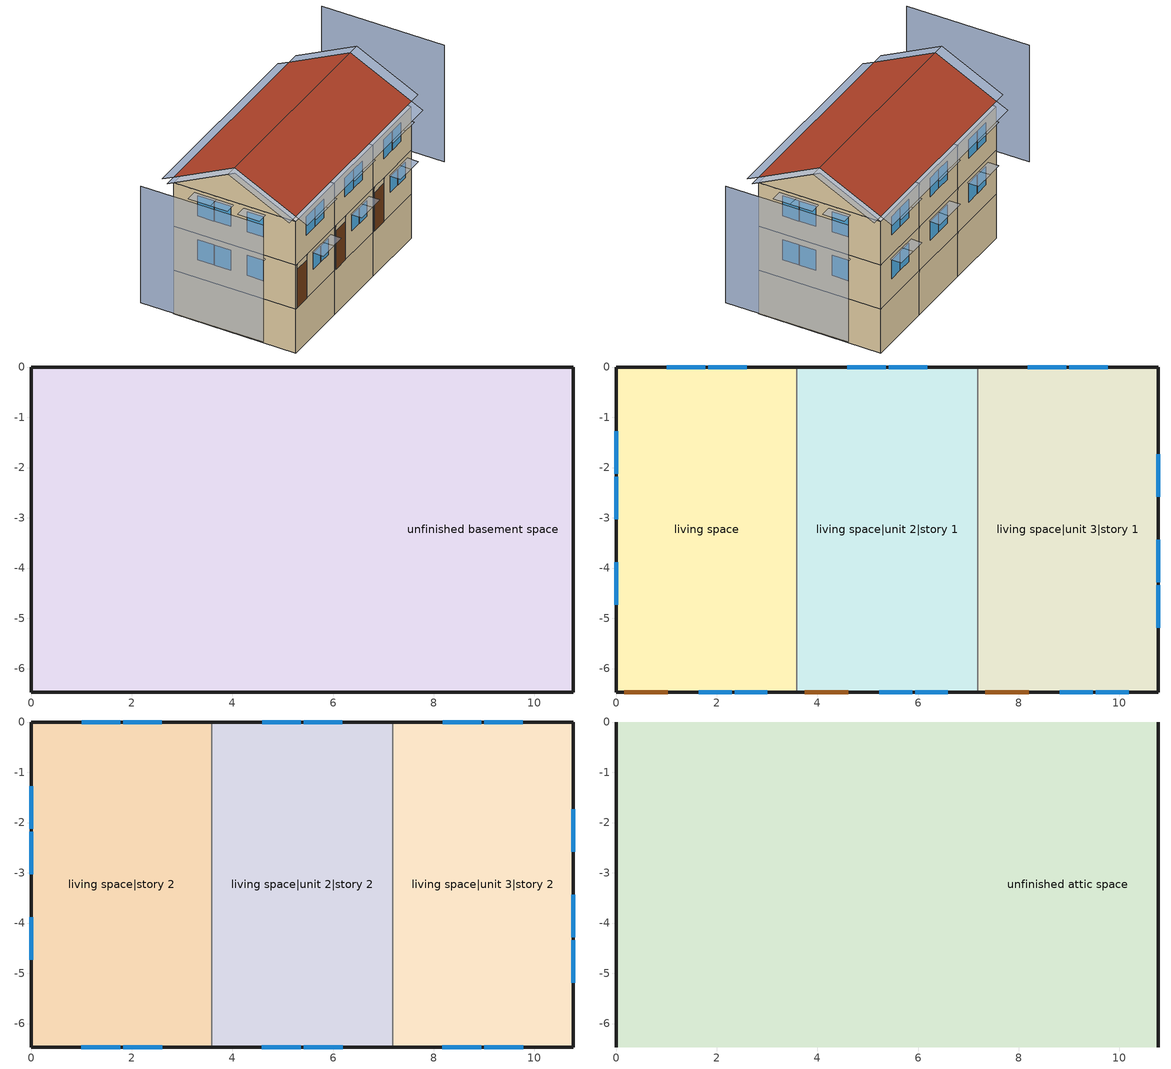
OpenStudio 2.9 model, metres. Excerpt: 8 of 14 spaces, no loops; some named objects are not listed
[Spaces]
unfinished basement space
 floor foundation (FloorFndGrndUnfinB 2): 0,-6.47 0,0 3.59,0 3.59,-6.47 z-2.44
 floor foundation (FloorFndGrndUnfinB 1): 3.59,-6.47 3.59,0 7.18,0 7.18,-6.47 z-2.44
 floor foundation (FloorFndGrndUnfinB): 7.18,-6.47 7.18,0 10.78,0 10.78,-6.47 z-2.44
 wall foundation (WallFndGrndUnfinB 2): 3.59,0 0,0 0,-6.47 3.59,-6.47 z-2.44:0
 wall foundation (WallFndGrndUnfinB 1): 3.59,-6.47 7.18,-6.47 / 7.18,0 3.59,0 z-2.44:0
 wall foundation (WallFndGrndUnfinB): 7.18,-6.47 10.78,-6.47 10.78,0 7.18,0 z-2.44:0
living space
 floor to unfinished basement space (FloorUnfinBInsFin Reversed): 0,-6.47 0,0 3.59,0 3.59,-6.47 z0
 wall outside (WallExtInsFin): 3.59,0 0,0 0,-6.47 0.13,-6.47 1.05,-6.47 3.59,-6.47 z0:2.44
 wall to living space|unit 2|story 1 (WallIntFinUninsFin Reversed): 3.59,-6.47 3.59,0 z0:2.44
 window (WindowConstruction): 1.64,-6.47 2.29,-6.47 / 2.35,-6.47 3,-6.47 z1.26:2.13; 2.6,0 1.83,0 / 1.77,0 1,0 z1.11:2.13; 0,-1.28 0,-2.12 / 0,-2.19 0,-3.03 / 0,-3.89 0,-4.73 z1.01:2.13
 door (Door): 0.15,-6.47 1.02,-6.47 z0:2.13
living space|unit 2|story 1
 floor to unfinished basement space (FloorUnfinBInsFin Reversed): 3.59,-6.47 3.59,0 7.18,0 7.18,-6.47 z0
 wall outside (WallExtInsFin): 7.18,0 3.59,0 / 3.59,-6.47 3.72,-6.47 4.64,-6.47 7.18,-6.47 z0:2.44
 wall to living space|unit 3|story 1 (WallIntFinUninsFin Reversed): 7.18,-6.47 7.18,0 z0:2.44
 window (WindowConstruction): 5.23,-6.47 5.88,-6.47 / 5.94,-6.47 6.6,-6.47 z1.26:2.13; 6.19,0 5.42,0 / 5.36,0 4.59,0 z1.11:2.13
 door (Door): 3.74,-6.47 4.62,-6.47 z0:2.13
living space|unit 3|story 1
 floor to unfinished basement space (FloorUnfinBInsFin Reversed): 7.18,-6.47 7.18,0 10.78,0 10.78,-6.47 z0
 wall outside (WallExtInsFin): 7.18,-6.47 7.31,-6.47 8.23,-6.47 10.78,-6.47 10.78,0 7.18,0 z0:2.44
 window (WindowConstruction): 8.82,-6.47 9.47,-6.47 / 9.54,-6.47 10.19,-6.47 z1.26:2.13; 9.78,0 9.01,0 / 8.95,0 8.18,0 z1.11:2.13; 10.78,-5.18 10.78,-4.34 / 10.78,-4.28 10.78,-3.44 / 10.78,-2.58 10.78,-1.73 z1.01:2.13
 door (Door): 7.34,-6.47 8.21,-6.47 z0:2.13
living space|story 2
 floor to living space (FloorFinUninsFin): 0,-6.47 0,0 3.59,0 3.59,-6.47 z2.44
 wall outside (WallExtInsFin): 3.59,0 0,0 0,-6.47 3.59,-6.47 z2.44:4.88
 wall to living space|unit 2|story 2 (WallIntFinUninsFin Reversed): 3.59,-6.47 3.59,0 z2.44:4.88
 window (WindowConstruction): 0.99,-6.47 1.77,-6.47 / 1.83,-6.47 2.6,-6.47 z3.54:4.57; 2.6,0 1.83,0 / 1.77,0 1,0 z3.55:4.57; 0,-1.28 0,-2.12 / 0,-2.19 0,-3.03 / 0,-3.89 0,-4.73 z3.45:4.57
living space|unit 2|story 2
 floor to living space|unit 2|story 1 (FloorFinUninsFin): 3.59,-6.47 3.59,0 7.18,0 7.18,-6.47 z2.44
 wall outside (WallExtInsFin): 7.18,0 3.59,0 / 3.59,-6.47 7.18,-6.47 z2.44:4.88
 wall to living space|unit 3|story 2 (WallIntFinUninsFin): 7.18,-6.47 7.18,0 z2.44:4.88
 window (WindowConstruction): 4.58,-6.47 5.36,-6.47 / 5.42,-6.47 6.2,-6.47 z3.54:4.57; 6.19,0 5.42,0 / 5.36,0 4.59,0 z3.55:4.57
living space|unit 3|story 2
 floor to living space|unit 3|story 1 (FloorFinUninsFin): 7.18,-6.47 7.18,0 10.78,0 10.78,-6.47 z2.44
 wall outside (WallExtInsFin): 7.18,-6.47 10.78,-6.47 10.78,0 7.18,0 z2.44:4.88
 window (WindowConstruction): 8.17,-6.47 8.95,-6.47 / 9.01,-6.47 9.79,-6.47 z3.54:4.57; 9.78,0 9.01,0 / 8.95,0 8.18,0 z3.55:4.57; 10.78,-5.18 10.78,-4.34 / 10.78,-4.28 10.78,-3.44 / 10.78,-2.58 10.78,-1.73 z3.45:4.57
unfinished attic space
 floor to living space|story 2 (FloorFinInsUnfinAttic): 3.59,0 3.59,-6.47 0,-6.47 0,0 z4.88
 floor to living space|unit 2|story 2 (FloorFinInsUnfinAttic): 7.18,0 7.18,-6.47 3.59,-6.47 3.59,0 z4.88
 floor to living space|unit 3|story 2 (FloorFinInsUnfinAttic): 10.78,0 10.78,-6.47 7.18,-6.47 7.18,0 z4.88
 wall outside (WallExtUninsUnfin): 0,-3.23,6.49 0,0,4.88 0,-6.47,4.88; 10.78,-3.23,6.49 10.78,-6.47,4.88 10.78,0,4.88
 roof outside (RoofUnfinInsExt): 0,-3.23,6.8 10.78,-3.23,6.8 10.78,0,5.18 0,0,5.18; 10.78,-3.23,6.8 0,-3.23,6.8 0,-6.47,5.18 10.78,-6.47,5.18
shading: -3.05,0 -3.05,-6.47 / 13.82,-6.47 13.82,0 z0:6.49; -0.61,0,5.18 -0.61,-3.23,6.8 0,-3.23,6.8 0,0,5.18; 11.39,-3.23,6.8 11.39,0,5.18 10.78,0,5.18 10.78,-3.23,6.8; 10.78,0.61,4.88 0,0.61,4.88 0,0,5.18 10.78,0,5.18; 11.39,-6.47,5.18 11.39,-3.23,6.8 10.78,-3.23,6.8 10.78,-6.47,5.18; -0.61,-3.23,6.8 -0.61,-6.47,5.18 0,-6.47,5.18 0,-3.23,6.8; 0,-7.08,4.88 10.78,-7.08,4.88 10.78,-6.47,5.18 0,-6.47,5.18; 0,-2.28 0,-1.13 -0.61,-1.13 -0.61,-2.28 z2.29; 9.1,-6.47 8.02,-6.47 8.02,-7.08 9.1,-7.08 z4.72; 9.94,-6.47 8.86,-6.47 8.86,-7.08 9.94,-7.08 z4.72; 4.44,0 5.51,0 5.51,0.61 4.44,0.61 z2.29; 8.86,0 9.93,0 9.93,0.61 8.86,0.61 z4.72; 6.03,-6.47 5.08,-6.47 5.08,-7.08 6.03,-7.08 z2.29; 2.44,-6.47 1.48,-6.47 1.48,-7.08 2.44,-7.08 z2.29; 3.16,-6.47 2.2,-6.47 2.2,-7.08 3.16,-7.08 z2.29; 6.75,-6.47 5.79,-6.47 5.79,-7.08 6.75,-7.08 z2.29; 10.78,-1.58 10.78,-2.73 11.39,-2.73 11.39,-1.58 z2.29; 4.44,0 5.51,0 5.51,0.61 4.44,0.61 z4.72; 1.92,-6.47 0.84,-6.47 0.84,-7.08 1.92,-7.08 z4.72; 10.78,-3.29 10.78,-4.43 11.39,-4.43 11.39,-3.29 z4.72; 6.35,-6.47 5.27,-6.47 5.27,-7.08 6.35,-7.08 z4.72; 2.76,-6.47 1.67,-6.47 1.67,-7.08 2.76,-7.08 z4.72; 9.63,-6.47 8.67,-6.47 8.67,-7.08 9.63,-7.08 z2.29; 10.34,-6.47 9.38,-6.47 9.38,-7.08 10.34,-7.08 z2.29; 5.27,0 6.34,0 6.34,0.61 5.27,0.61 z4.72; 5.51,-6.47 4.43,-6.47 4.43,-7.08 5.51,-7.08 z4.72; 8.03,0 9.1,0 9.1,0.61 8.03,0.61 z4.72; 0.84,0 1.92,0 1.92,0.61 0.84,0.61 z4.72; 1.67,0 2.75,0 2.75,0.61 1.67,0.61 z2.29; 0.84,0 1.92,0 1.92,0.61 0.84,0.61 z2.29; 5.27,0 6.34,0 6.34,0.61 5.27,0.61 z2.29; 1.67,0 2.75,0 2.75,0.61 1.67,0.61 z4.72; 0,-4.88 0,-3.74 -0.61,-3.74 -0.61,-4.88 z2.29; 8.86,0 9.93,0 9.93,0.61 8.86,0.61 z2.29; 10.78,-3.29 10.78,-4.43 11.39,-4.43 11.39,-3.29 z2.29; 8.03,0 9.1,0 9.1,0.61 8.03,0.61 z2.29; 0,-3.18 0,-2.03 -0.61,-2.03 -0.61,-3.18 z2.29; 0,-2.28 0,-1.13 -0.61,-1.13 -0.61,-2.28 z4.72; 10.78,-1.58 10.78,-2.73 11.39,-2.73 11.39,-1.58 z4.72; 0,-3.18 0,-2.03 -0.61,-2.03 -0.61,-3.18 z4.72; 0,-4.88 0,-3.74 -0.61,-3.74 -0.61,-4.88 z4.72; 10.78,-4.19 10.78,-5.34 11.39,-5.34 11.39,-4.19 z4.72; 10.78,-4.19 10.78,-5.34 11.39,-5.34 11.39,-4.19 z2.29
[Site]
Denver Intl Ap_CO_USA: Latitude {deg}=39.83; Longitude {deg}=-104.65; Time Zone {hr}=-7; Elevation {m}=1650; Terrain=Suburbs
[ClimateZones]
Climate Zone Institution Name 2=Building America; Climate Zone Document Year 2=0; Climate Zone Value 2=Cold
[Site:WaterMainsTemperature]
Calculation Method=Correlation; Annual Average Outdoor Air Temperature {C}=10.8753; Maximum Difference In Monthly Average Outdoor Air Temperatures {deltaC}=23.1524
[Site:GroundTemperature:Deep]
10.8753, 10.8753, 10.8753, 10.8753, 10.8753, 10.8753, 10.8753, 10.8753, 10.8753, 10.8753, 10.8753, 10.8753
[Building]
Building 1: North Axis {deg}=270; Standards Number of Stories=3; Standards Number of Above Ground Stories=2; Standards Building Type=singlefamilyattached; Standards Number of Living Units=3
[Material] Roughness=Rough
Name | Thickness {m} | Conductivity {W/m-K} | Density {kg/m3} | Specific Heat {J/kg-K} | Thermal Absorptance | Solar Absorptance | Visible Absorptance
FloorUAAdditionalCeilingIns | 0.12827 | 0.0411113 | 16.02 | 1046.75
FloorUATrussandIns | 0.0889 | 0.0436674 | 50.7834 | 1165.1
Drywall 0.5 in. | 0.0127 | 0.160291 | 801 | 837.4 | 0.9 | 0.5 | 0.1
Asphalt Shingles, Medium | 0.009525 | 0.162714 | 1121.4 | 1465.45 | 0.91 | 0.85 | 0.85
RoofSheathing | 0.01905 | 0.115458 | 512.64 | 1214.23
RoofUARoofIns | 0.18415 | 8.02397 | 37.0049 | 1207.88
Vinyl, Light | 0.009525 | 0.089435 | 177.822 | 1046.75 | 0.9 | 0.3 | 0.3
WallSheathing | 0.0127 | 0.115458 | 512.64 | 1214.23
WallStudAndCavity | 0.0889 | 0.054245 | 162.403 | 1178.92
WallStudAndCavity 1 | 0.0889 | 0.393744 | 83.0341 | 1211.67
WallStudAndCavity 2 | 0.0889 | 0.396154 | 83.0341 | 1211.67
WallStudAndCavity 3 | 0.0889 | 0.397942 | 83.0341 | 1211.67
res furniture material living space|unit 3|story 2 | 0.1524 | 0.115458 | 640.8 | 1214.23 | 0.9 | 0.6 | 0.1
FoundationExtVertIns; FoundationExtVertIns 1; FoundationExtVertIns 2 | 0.051816 | 0.029427 | 32.04 | 1214.23
Concrete 8.0 in. | 0.2032 | 1.803125 | 2242.8 | 837.4 | 0.9
Concrete 4.0 in. | 0.1016 | 1.803125 | 2242.8 | 837.4 | 0.9
FloorIns | 0.23495 | 2.59817 | 67.691 | 1210.98
Wood Floor | 0.015875 | 0.115458 | 544.68 | 1214.23
Floor Covering | 0.0127 | 0.0433444 | 54.468 | 1339.84 | 0.9 | 0.9
FloorFinStudAndAirFloor | 0.1397 | 0.557395 | 67.691 | 1210.98
DoorMaterial | 0.04445 | 0.0612267 | 512.64 | 1214.23
[Construction]
FloorFinInsUnfinAttic: FloorUAAdditionalCeilingIns, FloorUATrussandIns, Drywall 0.5 in.
RoofUnfinInsExt: Asphalt Shingles, Medium, RoofSheathing, RoofUARoofIns
WallExtInsFin: Vinyl, Light, WallSheathing, WallStudAndCavity, Drywall 0.5 in.
WallExtUninsUnfin: Vinyl, Light, WallSheathing, WallStudAndCavity 1
WallIntFinUninsFin: Vinyl, Light, WallStudAndCavity 2, Drywall 0.5 in.
WallIntFinUninsFin Reversed: Drywall 0.5 in., WallStudAndCavity 2, Vinyl, Light
WallIntFinUninsFin 1: WallStudAndCavity 3, Drywall 0.5 in.
res furniture construction living space|unit 3|story 2; res furniture construction living space; res furniture construction living space|unit 2|story 1; res furniture construction living space|story 2; res furniture construction living space|unit 3|story 1; res furniture construction living space|unit 2|story 2; res furniture construction unfinished basement space: res furniture material living space|unit 3|story 2
WallFndGrndUnfinB; WallFndGrndUnfinB 1; WallFndGrndUnfinB 2: Concrete 8.0 in.
FloorFndGrndUnfinB; FloorFndGrndUnfinB 1; FloorFndGrndUnfinB 2: Concrete 4.0 in.
FloorUnfinBInsFin Reversed: Floor Covering, Wood Floor, RoofSheathing, FloorIns
FloorFinUninsFin: Drywall 0.5 in., FloorFinStudAndAirFloor, RoofSheathing, Wood Floor, Floor Covering
WindowConstruction: WindowMaterial
Door: DoorMaterial
[WindowMaterial:Shade]
CoolingShade: Solar Transmittance=0.999; Solar Reflectance=0.00099; Visible Transmittance=0.999; Visible Reflectance=0.00099; Thermal Hemispherical Emissivity=1e-005; Thermal Transmittance=0.999; Thickness {m}=0.0001; Conductivity {W/m-K}=10000; Shade to Glass Distance {m}=0.001; Top Opening Multiplier=0; Bottom Opening Multiplier=0; Left-Side Opening Multiplier=0; Right-Side Opening Multiplier=0; Airflow Permeability=0
[WindowMaterial:SimpleGlazingSystem]
WindowMaterial: U-Factor {W/m2-K}=2.10086; Solar Heat Gain Coefficient=0.21
[ThermalZone] Use Ideal Air Loads=No
living zone: Thermostat=living zone temperature setpoint
living zone|unit 2: Thermostat=living zone|unit 2 temperature setpoint
living zone|unit 3: Thermostat=living zone|unit 3 temperature setpoint
unfinished basement zone; unfinished attic zone: 
res ds res ashp clg asys ret air zone; res ds res ashp htg asys ret air zone; res ds res ashp_unit 2 clg asys ret air zone; res ds res ashp_unit 2 htg asys ret air zone; res ds res ashp_unit 3 htg asys ret air zone; res ds res ashp_unit 3 clg asys ret air zone: Volume {m3}=0.25
[Sizing:Zone] Zone Cooling Design Supply Air Temperature Input Method=SupplyAirTemperature; Zone Cooling Design Supply Air Temperature {C}=14; Zone Cooling Design Supply Air Temperature Difference {deltaC}=11.11; Zone Heating Design Supply Air Temperature Input Method=SupplyAirTemperature; Zone Heating Design Supply Air Temperature {C}=40; Zone Heating Design Supply Air Temperature Difference {deltaC}=11.11; Zone Cooling Design Supply Air Humidity Ratio {kg-H2O/kg-air}=0.0085; Zone Heating Design Supply Air Humidity Ratio {kg-H2O/kg-air}=0.008; Cooling Design Air Flow Method=DesignDay; Heating Design Air Flow Method=DesignDay; Account for Dedicated Outdoor Air System=No; Dedicated Outdoor Air System Control Strategy=NeutralSupplyAir; Dedicated Outdoor Air Low Setpoint Temperature for Design {C}=autosize; Dedicated Outdoor Air High Setpoint Temperature for Design {C}=autosize
unfinished basement zone; unfinished attic zone; res ds res ashp clg asys ret air zone; res ds res ashp htg asys ret air zone; res ds res ashp_unit 2 clg asys ret air zone; res ds res ashp_unit 2 htg asys ret air zone; res ds res ashp_unit 3 htg asys ret air zone; res ds res ashp_unit 3 clg asys ret air zone
[Space]
Name | Space Type | Thermal Zone | Building Unit
living space; living space|story 2 | Space Type 1 | living zone | unit 1
living space|unit 2|story 1; living space|unit 2|story 2 | Space Type 1 | living zone|unit 2 | unit 2
living space|unit 3|story 1; living space|unit 3|story 2 | Space Type 1 | living zone|unit 3 | unit 3
unfinished basement space | Space Type 2 | unfinished basement zone
unfinished attic space | Space Type 3 | unfinished attic zone
res ds res ashp clg asys ret air space |  | res ds res ashp clg asys ret air zone
res ds res ashp htg asys ret air space |  | res ds res ashp htg asys ret air zone
res ds res ashp_unit 2 clg asys ret air space |  | res ds res ashp_unit 2 clg asys ret air zone
res ds res ashp_unit 2 htg asys ret air space |  | res ds res ashp_unit 2 htg asys ret air zone
res ds res ashp_unit 3 htg asys ret air space |  | res ds res ashp_unit 3 htg asys ret air zone
res ds res ashp_unit 3 clg asys ret air space |  | res ds res ashp_unit 3 clg asys ret air zone
[SpaceType]
Name | Standards Space Type
Space Type 1 | living
Space Type 2 | unfinished basement
Space Type 3 | unfinished attic
[BuildingUnit] Building Unit Type=Residential
unit 1; unit 2; unit 3
[External:File]
8760.csv: File=8760.csv
[People:Definition] Number of People Calculation Method=People; Number of People {people}=1.695; Fraction Radiant=0.319734; Sensible Heat Fraction=0.573; Carbon Dioxide Generation Rate {m3/s-W}=0; Enable ASHRAE 55 Comfort Warnings=No; Mean Radiant Temperature Calculation Type=ZoneAveraged
res occupants|living space; res occupants|living space|story 2; res occupants|unit 2|living space|unit 2|story 1; res occupants|unit 2|living space|unit 2|story 2; res occupants|unit 3|living space|unit 3|story 1; res occupants|unit 3|living space|unit 3|story 2
[People] Number of People Schedule=occupants; Activity Level Schedule=Schedule Ruleset 1; Multiplier=1
Name | People Definition | Space or SpaceType
res occupants|living space | res occupants|living space | living space
res occupants|living space|story 2 | res occupants|living space|story 2 | living space|story 2
res occupants|unit 2|living space|unit 2|story 1 | res occupants|unit 2|living space|unit 2|story 1 | living space|unit 2|story 1
res occupants|unit 2|living space|unit 2|story 2 | res occupants|unit 2|living space|unit 2|story 2 | living space|unit 2|story 2
res occupants|unit 3|living space|unit 3|story 1 | res occupants|unit 3|living space|unit 3|story 1 | living space|unit 3|story 1
res occupants|unit 3|living space|unit 3|story 2 | res occupants|unit 3|living space|unit 3|story 2 | living space|unit 3|story 2
[InternalMass:Definition] Design Level Calculation Method=SurfaceArea
Name | Construction | Surface Area {m2}
living space|unit 3|story 2 Partition; living space|unit 3|story 1 Partition | WallIntFinUninsFin 1 | 23.2258
living space Partition; living space|unit 2|story 1 Partition; living space|story 2 Partition; living space|unit 2|story 2 Partition | WallIntFinUninsFin 1 | 23.22576
res furniture mass living space|unit 3|story 2 | res furniture construction living space|unit 3|story 2 | 9.2903
res furniture mass living space | res furniture construction living space | 9.290304
res furniture mass living space|unit 2|story 1 | res furniture construction living space|unit 2|story 1 | 9.290304
res furniture mass living space|story 2 | res furniture construction living space|story 2 | 9.290304
res furniture mass living space|unit 3|story 1 | res furniture construction living space|unit 3|story 1 | 9.2903
res furniture mass living space|unit 2|story 2 | res furniture construction living space|unit 2|story 2 | 9.290304
res furniture mass unfinished basement space | res furniture construction unfinished basement space | 27.8709
[InternalMass] Multiplier=1
Name | Internal Mass Definition | Space or SpaceType
living space|unit 3|story 2 Partition | living space|unit 3|story 2 Partition | living space|unit 3|story 2
living space Partition | living space Partition | living space
living space|unit 2|story 1 Partition | living space|unit 2|story 1 Partition | living space|unit 2|story 1
living space|story 2 Partition | living space|story 2 Partition | living space|story 2
living space|unit 3|story 1 Partition | living space|unit 3|story 1 Partition | living space|unit 3|story 1
living space|unit 2|story 2 Partition | living space|unit 2|story 2 Partition | living space|unit 2|story 2
res furniture mass living space|unit 3|story 2 | res furniture mass living space|unit 3|story 2 | living space|unit 3|story 2
res furniture mass living space | res furniture mass living space | living space
res furniture mass living space|unit 2|story 1 | res furniture mass living space|unit 2|story 1 | living space|unit 2|story 1
res furniture mass living space|story 2 | res furniture mass living space|story 2 | living space|story 2
res furniture mass living space|unit 3|story 1 | res furniture mass living space|unit 3|story 1 | living space|unit 3|story 1
res furniture mass living space|unit 2|story 2 | res furniture mass living space|unit 2|story 2 | living space|unit 2|story 2
res furniture mass unfinished basement space | res furniture mass unfinished basement space | unfinished basement space
[Foundation:Kiva] Exterior Vertical Insulation Depth {m}=2.4384; Wall Height Above Grade {m}=0.2032; Wall Depth Below Slab {m}=0.2032
Name | Exterior Vertical Insulation Material
Foundation Kiva 1 | FoundationExtVertIns
Foundation Kiva 2 | FoundationExtVertIns 1
Foundation Kiva 3 | FoundationExtVertIns 2
[Foundation:Kiva:Settings]
Soil Conductivity {W/m-K}=1.731; Soil Density {kg/m3}=1842.3; Soil Specific Heat {J/kg-K}=418.7; Ground Solar Absorptivity=0.9; Ground Thermal Absorptivity=0.9; Ground Surface Roughness {m}=0.03; Far-Field Width {m}=40; Deep-Ground Boundary Condition=ZeroFlux; Deep-Ground Depth {m}=40; Minimum Cell Dimension {m}=0.02; Maximum Cell Growth Coefficient=1.5; Simulation Timestep=Hourly
[SurfaceProperty:ExposedFoundationPerimeter] Exposed Perimeter Calculation Method=TotalExposedPerimeter
Name | Total Exposed Perimeter {m}
Surface 64; Surface 52 | 13.65
Surface 58 | 7.1842
[ShadingControl]
WindowShadingControl: Shading Type=InteriorShade; Shading Device Material=CoolingShade; Shading Control Type=OnIfScheduleAllows; Schedule=Window shading schedule; Shading Control Is Scheduled=Yes
[OtherEquipment:Definition] Design Level Calculation Method=EquipmentLevel; Design Level {W}=0
Name | Fraction Latent | Fraction Radiant | Fraction Lost
res wh_1 sens; res wh_2 sens; res wh_3 sens | 0 | 0 | 0
res wh_1 lat; res wh_2 lat; res wh_3 lat | 1 | 0 | 0
res ds res ashp clg asys SupSLkToLvEq; res ds res ashp clg asys SupLatLkToLvEq; res ds res ashp clg asys SupDCnToLvEq; res ds res ashp clg asys SupDCnToAhEq; res ds res ashp clg asys RetDCnToPlEq; res ds res ashp clg asys RetDCnToAhEquip; res ds res ashp clg asys SupSLkToAhEq; res ds res ashp clg asys SupLatLkToAhEq; res ds res ashp clg asys RetSLkEq; res ds res ashp clg asys RetLatLkEq; res ds res ashp htg asys SupSLkToLvEq; res ds res ashp htg asys SupLatLkToLvEq; res ds res ashp htg asys SupDCnToLvEq; res ds res ashp htg asys SupDCnToAhEq; res ds res ashp htg asys RetDCnToPlEq; res ds res ashp htg asys RetDCnToAhEquip; res ds res ashp htg asys SupSLkToAhEq; res ds res ashp htg asys SupLatLkToAhEq; res ds res ashp htg asys RetSLkEq; res ds res ashp htg asys RetLatLkEq; res ds res ashp_unit 2 clg asys SupSLkToLvEq; res ds res ashp_unit 2 clg asys SupLatLkToLvEq; res ds res ashp_unit 2 clg asys SupDCnToLvEq; res ds res ashp_unit 2 clg asys SupDCnToAhEq; res ds res ashp_unit 2 clg asys RetDCnToPlEq; res ds res ashp_unit 2 clg asys RetDCnToAhEquip; res ds res ashp_unit 2 clg asys SupSLkToAhEq; res ds res ashp_unit 2 clg asys SupLatLkToAhEq; res ds res ashp_unit 2 clg asys RetSLkEq; res ds res ashp_unit 2 clg asys RetLatLkEq; res ds res ashp_unit 2 htg asys SupSLkToLvEq; res ds res ashp_unit 2 htg asys SupLatLkToLvEq; res ds res ashp_unit 2 htg asys SupDCnToLvEq; res ds res ashp_unit 2 htg asys SupDCnToAhEq; res ds res ashp_unit 2 htg asys RetDCnToPlEq; res ds res ashp_unit 2 htg asys RetDCnToAhEquip; res ds res ashp_unit 2 htg asys SupSLkToAhEq; res ds res ashp_unit 2 htg asys SupLatLkToAhEq; res ds res ashp_unit 2 htg asys RetSLkEq; res ds res ashp_unit 2 htg asys RetLatLkEq; res ds res ashp_unit 3 htg asys SupSLkToLvEq; res ds res ashp_unit 3 htg asys SupLatLkToLvEq; res ds res ashp_unit 3 htg asys SupDCnToLvEq; res ds res ashp_unit 3 htg asys SupDCnToAhEq; res ds res ashp_unit 3 htg asys RetDCnToPlEq; res ds res ashp_unit 3 htg asys RetDCnToAhEquip; res ds res ashp_unit 3 htg asys SupSLkToAhEq; res ds res ashp_unit 3 htg asys SupLatLkToAhEq; res ds res ashp_unit 3 htg asys RetSLkEq; res ds res ashp_unit 3 htg asys RetLatLkEq; res ds res ashp_unit 3 clg asys SupSLkToLvEq; res ds res ashp_unit 3 clg asys SupLatLkToLvEq; res ds res ashp_unit 3 clg asys SupDCnToLvEq; res ds res ashp_unit 3 clg asys SupDCnToAhEq; res ds res ashp_unit 3 clg asys RetDCnToPlEq; res ds res ashp_unit 3 clg asys RetDCnToAhEquip; res ds res ashp_unit 3 clg asys SupSLkToAhEq; res ds res ashp_unit 3 clg asys SupLatLkToAhEq; res ds res ashp_unit 3 clg asys RetSLkEq; res ds res ashp_unit 3 clg asys RetLatLkEq
[OtherEquipment] Schedule=Always On Discrete
Name | Other Equipment Definition | Space or SpaceType | Fuel Type
res wh_1 sens | res wh_1 sens | unfinished basement space
res wh_1 lat | res wh_1 lat | unfinished basement space
res wh_2 sens | res wh_2 sens | unfinished basement space
res wh_2 lat | res wh_2 lat | unfinished basement space
res wh_3 sens | res wh_3 sens | unfinished basement space
res wh_3 lat | res wh_3 lat | unfinished basement space
res ds res ashp clg asys SupSLkToLvEq | res ds res ashp clg asys SupSLkToLvEq | living space | None
res ds res ashp clg asys SupLatLkToLvEq | res ds res ashp clg asys SupLatLkToLvEq | living space | None
res ds res ashp clg asys SupDCnToLvEq | res ds res ashp clg asys SupDCnToLvEq | living space | None
res ds res ashp clg asys SupDCnToAhEq | res ds res ashp clg asys SupDCnToAhEq | unfinished basement space | None
res ds res ashp clg asys RetDCnToPlEq | res ds res ashp clg asys RetDCnToPlEq | res ds res ashp clg asys ret air space | None
res ds res ashp clg asys RetDCnToAhEquip | res ds res ashp clg asys RetDCnToAhEquip | unfinished basement space | None
res ds res ashp clg asys SupSLkToAhEq | res ds res ashp clg asys SupSLkToAhEq | unfinished basement space | None
res ds res ashp clg asys SupLatLkToAhEq | res ds res ashp clg asys SupLatLkToAhEq | unfinished basement space | None
res ds res ashp clg asys RetSLkEq | res ds res ashp clg asys RetSLkEq | res ds res ashp clg asys ret air space | None
res ds res ashp clg asys RetLatLkEq | res ds res ashp clg asys RetLatLkEq | res ds res ashp clg asys ret air space | None
res ds res ashp htg asys SupSLkToLvEq | res ds res ashp htg asys SupSLkToLvEq | living space | None
res ds res ashp htg asys SupLatLkToLvEq | res ds res ashp htg asys SupLatLkToLvEq | living space | None
res ds res ashp htg asys SupDCnToLvEq | res ds res ashp htg asys SupDCnToLvEq | living space | None
res ds res ashp htg asys SupDCnToAhEq | res ds res ashp htg asys SupDCnToAhEq | unfinished basement space | None
res ds res ashp htg asys RetDCnToPlEq | res ds res ashp htg asys RetDCnToPlEq | res ds res ashp htg asys ret air space | None
res ds res ashp htg asys RetDCnToAhEquip | res ds res ashp htg asys RetDCnToAhEquip | unfinished basement space | None
res ds res ashp htg asys SupSLkToAhEq | res ds res ashp htg asys SupSLkToAhEq | unfinished basement space | None
res ds res ashp htg asys SupLatLkToAhEq | res ds res ashp htg asys SupLatLkToAhEq | unfinished basement space | None
res ds res ashp htg asys RetSLkEq | res ds res ashp htg asys RetSLkEq | res ds res ashp htg asys ret air space | None
res ds res ashp htg asys RetLatLkEq | res ds res ashp htg asys RetLatLkEq | res ds res ashp htg asys ret air space | None
res ds res ashp_unit 2 clg asys SupSLkToLvEq | res ds res ashp_unit 2 clg asys SupSLkToLvEq | living space|unit 2|story 1 | None
res ds res ashp_unit 2 clg asys SupLatLkToLvEq | res ds res ashp_unit 2 clg asys SupLatLkToLvEq | living space|unit 2|story 1 | None
res ds res ashp_unit 2 clg asys SupDCnToLvEq | res ds res ashp_unit 2 clg asys SupDCnToLvEq | living space|unit 2|story 1 | None
res ds res ashp_unit 2 clg asys SupDCnToAhEq | res ds res ashp_unit 2 clg asys SupDCnToAhEq | unfinished basement space | None
res ds res ashp_unit 2 clg asys RetDCnToPlEq | res ds res ashp_unit 2 clg asys RetDCnToPlEq | res ds res ashp_unit 2 clg asys ret air space | None
res ds res ashp_unit 2 clg asys RetDCnToAhEquip | res ds res ashp_unit 2 clg asys RetDCnToAhEquip | unfinished basement space | None
res ds res ashp_unit 2 clg asys SupSLkToAhEq | res ds res ashp_unit 2 clg asys SupSLkToAhEq | unfinished basement space | None
res ds res ashp_unit 2 clg asys SupLatLkToAhEq | res ds res ashp_unit 2 clg asys SupLatLkToAhEq | unfinished basement space | None
res ds res ashp_unit 2 clg asys RetSLkEq | res ds res ashp_unit 2 clg asys RetSLkEq | res ds res ashp_unit 2 clg asys ret air space | None
res ds res ashp_unit 2 clg asys RetLatLkEq | res ds res ashp_unit 2 clg asys RetLatLkEq | res ds res ashp_unit 2 clg asys ret air space | None
res ds res ashp_unit 2 htg asys SupSLkToLvEq | res ds res ashp_unit 2 htg asys SupSLkToLvEq | living space|unit 2|story 1 | None
res ds res ashp_unit 2 htg asys SupLatLkToLvEq | res ds res ashp_unit 2 htg asys SupLatLkToLvEq | living space|unit 2|story 1 | None
res ds res ashp_unit 2 htg asys SupDCnToLvEq | res ds res ashp_unit 2 htg asys SupDCnToLvEq | living space|unit 2|story 1 | None
res ds res ashp_unit 2 htg asys SupDCnToAhEq | res ds res ashp_unit 2 htg asys SupDCnToAhEq | unfinished basement space | None
res ds res ashp_unit 2 htg asys RetDCnToPlEq | res ds res ashp_unit 2 htg asys RetDCnToPlEq | res ds res ashp_unit 2 htg asys ret air space | None
res ds res ashp_unit 2 htg asys RetDCnToAhEquip | res ds res ashp_unit 2 htg asys RetDCnToAhEquip | unfinished basement space | None
res ds res ashp_unit 2 htg asys SupSLkToAhEq | res ds res ashp_unit 2 htg asys SupSLkToAhEq | unfinished basement space | None
res ds res ashp_unit 2 htg asys SupLatLkToAhEq | res ds res ashp_unit 2 htg asys SupLatLkToAhEq | unfinished basement space | None
res ds res ashp_unit 2 htg asys RetSLkEq | res ds res ashp_unit 2 htg asys RetSLkEq | res ds res ashp_unit 2 htg asys ret air space | None
res ds res ashp_unit 2 htg asys RetLatLkEq | res ds res ashp_unit 2 htg asys RetLatLkEq | res ds res ashp_unit 2 htg asys ret air space | None
res ds res ashp_unit 3 htg asys SupSLkToLvEq | res ds res ashp_unit 3 htg asys SupSLkToLvEq | living space|unit 3|story 1 | None
res ds res ashp_unit 3 htg asys SupLatLkToLvEq | res ds res ashp_unit 3 htg asys SupLatLkToLvEq | living space|unit 3|story 1 | None
res ds res ashp_unit 3 htg asys SupDCnToLvEq | res ds res ashp_unit 3 htg asys SupDCnToLvEq | living space|unit 3|story 1 | None
res ds res ashp_unit 3 htg asys SupDCnToAhEq | res ds res ashp_unit 3 htg asys SupDCnToAhEq | unfinished basement space | None
res ds res ashp_unit 3 htg asys RetDCnToPlEq | res ds res ashp_unit 3 htg asys RetDCnToPlEq | res ds res ashp_unit 3 htg asys ret air space | None
res ds res ashp_unit 3 htg asys RetDCnToAhEquip | res ds res ashp_unit 3 htg asys RetDCnToAhEquip | unfinished basement space | None
res ds res ashp_unit 3 htg asys SupSLkToAhEq | res ds res ashp_unit 3 htg asys SupSLkToAhEq | unfinished basement space | None
res ds res ashp_unit 3 htg asys SupLatLkToAhEq | res ds res ashp_unit 3 htg asys SupLatLkToAhEq | unfinished basement space | None
res ds res ashp_unit 3 htg asys RetSLkEq | res ds res ashp_unit 3 htg asys RetSLkEq | res ds res ashp_unit 3 htg asys ret air space | None
res ds res ashp_unit 3 htg asys RetLatLkEq | res ds res ashp_unit 3 htg asys RetLatLkEq | res ds res ashp_unit 3 htg asys ret air space | None
res ds res ashp_unit 3 clg asys SupSLkToLvEq | res ds res ashp_unit 3 clg asys SupSLkToLvEq | living space|unit 3|story 1 | None
res ds res ashp_unit 3 clg asys SupLatLkToLvEq | res ds res ashp_unit 3 clg asys SupLatLkToLvEq | living space|unit 3|story 1 | None
res ds res ashp_unit 3 clg asys SupDCnToLvEq | res ds res ashp_unit 3 clg asys SupDCnToLvEq | living space|unit 3|story 1 | None
res ds res ashp_unit 3 clg asys SupDCnToAhEq | res ds res ashp_unit 3 clg asys SupDCnToAhEq | unfinished basement space | None
res ds res ashp_unit 3 clg asys RetDCnToPlEq | res ds res ashp_unit 3 clg asys RetDCnToPlEq | res ds res ashp_unit 3 clg asys ret air space | None
res ds res ashp_unit 3 clg asys RetDCnToAhEquip | res ds res ashp_unit 3 clg asys RetDCnToAhEquip | unfinished basement space | None
res ds res ashp_unit 3 clg asys SupSLkToAhEq | res ds res ashp_unit 3 clg asys SupSLkToAhEq | unfinished basement space | None
res ds res ashp_unit 3 clg asys SupLatLkToAhEq | res ds res ashp_unit 3 clg asys SupLatLkToAhEq | unfinished basement space | None
res ds res ashp_unit 3 clg asys RetSLkEq | res ds res ashp_unit 3 clg asys RetSLkEq | res ds res ashp_unit 3 clg asys ret air space | None
res ds res ashp_unit 3 clg asys RetLatLkEq | res ds res ashp_unit 3 clg asys RetLatLkEq | res ds res ashp_unit 3 clg asys ret air space | None
[EnergyManagementSystem:Sensor]
Name | Output Variable or Output Meter Index Key | Output Variable or Output Meter
res_wh_1_amb_temp; res_wh_2_amb_temp; res_wh_3_amb_temp | unfinished basement zone | Zone Mean Air Temperature
res_wh_1_amb_rh; res_wh_2_amb_rh; res_wh_3_amb_rh | unfinished basement zone | Zone Air Relative Humidity
res_nv_pb_s |  | Site Outdoor Air Barometric Pressure
res_af_vw_s |  | Site Wind Speed
res_nv_wt_s |  | Site Outdoor Air Humidity Ratio
res_nv_1_nva_s | res nv_1 avail schedule | Schedule Value
res_nv_1_sp_s | res nv_1 temp schedule | Schedule Value
res_ds_res_ashp_clg_asys_ah_mfr_s | Node 48 | System Node Mass Flow Rate
res_ds_res_ashp_clg_asys_ah_vfr_s | Node 48 | System Node Current Density Volume Flow Rate
res_ds_res_ashp_clg_asys_ah_tt_s | Node 48 | System Node Temperature
res_ds_res_ashp_clg_asys_ra_t_s | Node 51 | System Node Temperature
res_ds_res_ashp_clg_asys_ah_wt_s | Node 48 | System Node Humidity Ratio
res_ds_res_ashp_clg_asys_ra_w_s | Node 51 | System Node Humidity Ratio
res_ds_res_ashp_clg_asys_ah_t_s; res_ds_res_ashp_htg_asys_ah_t_s; res_ds_res_ashp_unit_2_clg_asys_ah_t_s; res_ds_res_ashp_unit_2_htg_asys_ah_t_s; res_ds_res_ashp_unit_3_htg_asys_ah_t_s; res_ds_res_ashp_unit_3_clg_asys_ah_t_s | unfinished basement zone | Zone Air Temperature
res_ds_res_ashp_clg_asys_ah_w_s; res_ds_res_ashp_htg_asys_ah_w_s; res_ds_res_ashp_unit_2_clg_asys_ah_w_s; res_ds_res_ashp_unit_2_htg_asys_ah_w_s; res_ds_res_ashp_unit_3_htg_asys_ah_w_s; res_ds_res_ashp_unit_3_clg_asys_ah_w_s | unfinished basement zone | Zone Mean Air Humidity Ratio
res_ds_res_ashp_htg_asys_ah_mfr_s | Node 41 | System Node Mass Flow Rate
res_ds_res_ashp_htg_asys_ah_vfr_s | Node 41 | System Node Current Density Volume Flow Rate
res_ds_res_ashp_htg_asys_ah_tt_s | Node 41 | System Node Temperature
res_ds_res_ashp_htg_asys_ra_t_s | Node 44 | System Node Temperature
res_ds_res_ashp_htg_asys_ah_wt_s | Node 41 | System Node Humidity Ratio
res_ds_res_ashp_htg_asys_ra_w_s | Node 44 | System Node Humidity Ratio
res_infil_1_range_sch_s | res mv_1 range exhaust schedule | Schedule Value
res_infil_1_bath_sch_s | res mv_1 bath exhaust schedule | Schedule Value
res_infil_1_wh_sch_s; res_infil_2_wh_sch_s; res_infil_3_wh_sch_s | Always On Discrete | Schedule Value
res_nv_2_nva_s | res nv_2 avail schedule | Schedule Value
res_nv_2_sp_s | res nv_2 temp schedule | Schedule Value
res_ds_res_ashp_unit_2_clg_asys_ah_mfr_s | Node 62 | System Node Mass Flow Rate
res_ds_res_ashp_unit_2_clg_asys_ah_vfr_s | Node 62 | System Node Current Density Volume Flow Rate
res_ds_res_ashp_unit_2_clg_asys_ah_tt_s | Node 62 | System Node Temperature
res_ds_res_ashp_unit_2_clg_asys_ra_t_s | Node 65 | System Node Temperature
res_ds_res_ashp_unit_2_clg_asys_ah_wt_s | Node 62 | System Node Humidity Ratio
res_ds_res_ashp_unit_2_clg_asys_ra_w_s | Node 65 | System Node Humidity Ratio
res_ds_res_ashp_unit_2_htg_asys_ah_mfr_s | Node 55 | System Node Mass Flow Rate
res_ds_res_ashp_unit_2_htg_asys_ah_vfr_s | Node 55 | System Node Current Density Volume Flow Rate
res_ds_res_ashp_unit_2_htg_asys_ah_tt_s | Node 55 | System Node Temperature
res_ds_res_ashp_unit_2_htg_asys_ra_t_s | Node 58 | System Node Temperature
res_ds_res_ashp_unit_2_htg_asys_ah_wt_s | Node 55 | System Node Humidity Ratio
res_ds_res_ashp_unit_2_htg_asys_ra_w_s | Node 58 | System Node Humidity Ratio
res_infil_2_range_sch_s | res mv_2 range exhaust schedule | Schedule Value
res_infil_2_bath_sch_s | res mv_2 bath exhaust schedule | Schedule Value
res_nv_3_nva_s | res nv_3 avail schedule | Schedule Value
res_nv_3_sp_s | res nv_3 temp schedule | Schedule Value
res_ds_res_ashp_unit_3_htg_asys_ah_mfr_s | Node 69 | System Node Mass Flow Rate
res_ds_res_ashp_unit_3_htg_asys_ah_vfr_s | Node 69 | System Node Current Density Volume Flow Rate
res_ds_res_ashp_unit_3_htg_asys_ah_tt_s | Node 69 | System Node Temperature
res_ds_res_ashp_unit_3_htg_asys_ra_t_s | Node 72 | System Node Temperature
res_ds_res_ashp_unit_3_htg_asys_ah_wt_s | Node 69 | System Node Humidity Ratio
res_ds_res_ashp_unit_3_htg_asys_ra_w_s | Node 72 | System Node Humidity Ratio
res_ds_res_ashp_unit_3_clg_asys_ah_mfr_s | Node 76 | System Node Mass Flow Rate
res_ds_res_ashp_unit_3_clg_asys_ah_vfr_s | Node 76 | System Node Current Density Volume Flow Rate
res_ds_res_ashp_unit_3_clg_asys_ah_tt_s | Node 76 | System Node Temperature
res_ds_res_ashp_unit_3_clg_asys_ra_t_s | Node 79 | System Node Temperature
res_ds_res_ashp_unit_3_clg_asys_ah_wt_s | Node 76 | System Node Humidity Ratio
res_ds_res_ashp_unit_3_clg_asys_ra_w_s | Node 79 | System Node Humidity Ratio
res_infil_3_range_sch_s | res mv_3 range exhaust schedule | Schedule Value
res_infil_3_bath_sch_s | res mv_3 bath exhaust schedule | Schedule Value
[EnergyManagementSystem:Actuator]
Name | Actuated Component | Actuated Component Type | Actuated Component Control Type
res_wh_1_sens_act | res wh_1 sens | OtherEquipment | Power Level
res_wh_1_lat_act | res wh_1 lat | OtherEquipment | Power Level
res_wh_1_LESchedOverride | res wh_1 BottomElementSetpoint | Schedule:Constant | Schedule Value
res_wh_1_HPSchedOverride | res wh_1 WaterHeaterHPSchedule | Schedule:Constant | Schedule Value
res_wh_1_UESchedOverride | res wh_1 TopElementSetpoint | Schedule:Constant | Schedule Value
res_wh_2_sens_act | res wh_2 sens | OtherEquipment | Power Level
res_wh_2_lat_act | res wh_2 lat | OtherEquipment | Power Level
res_wh_2_LESchedOverride | res wh_2 BottomElementSetpoint | Schedule:Constant | Schedule Value
res_wh_2_HPSchedOverride | res wh_2 WaterHeaterHPSchedule | Schedule:Constant | Schedule Value
res_wh_2_UESchedOverride | res wh_2 TopElementSetpoint | Schedule:Constant | Schedule Value
res_wh_3_sens_act | res wh_3 sens | OtherEquipment | Power Level
res_wh_3_lat_act | res wh_3 lat | OtherEquipment | Power Level
res_wh_3_LESchedOverride | res wh_3 BottomElementSetpoint | Schedule:Constant | Schedule Value
res_wh_3_HPSchedOverride | res wh_3 WaterHeaterHPSchedule | Schedule:Constant | Schedule Value
res_wh_3_UESchedOverride | res wh_3 TopElementSetpoint | Schedule:Constant | Schedule Value
res_nv_1_flow_act | res nv_1 flow | Zone Infiltration | Air Exchange Flow Rate
res_ds_res_ashp_clg_asys_SupSLkToLvEq_act | res ds res ashp clg asys SupSLkToLvEq | OtherEquipment | Power Level
res_ds_res_ashp_clg_asys_SupLatLkToLvEq_act | res ds res ashp clg asys SupLatLkToLvEq | OtherEquipment | Power Level
res_ds_res_ashp_clg_asys_SupDCnToLvEq_act | res ds res ashp clg asys SupDCnToLvEq | OtherEquipment | Power Level
[ThermostatSetpoint:DualSetpoint] Heating Setpoint Temperature Schedule=res heating setpoint; Cooling Setpoint Temperature Schedule=res cooling setpoint
living zone temperature setpoint; living zone|unit 3 temperature setpoint; living zone|unit 2 temperature setpoint
[ElectricEquipment:Definition] Design Level Calculation Method=EquipmentLevel
Name | Design Level {W} | Fraction Latent | Fraction Radiant | Fraction Lost
res refrig; res refrig|unit 2; res refrig|unit 3 | 65.0889 | 0 | 0 | 0
res misc plug loads|living space; res misc plug loads|living space|story 2; res misc plug loads|unit 2|living space|unit 2|story 1; res misc plug loads|unit 2|living space|unit 2|story 2; res misc plug loads|unit 3|living space|unit 3|story 1; res misc plug loads|unit 3|living space|unit 3|story 2 | 177.284 | 0.021 | 0.558 | 0.049
res infil_1 house fan; res infil_1 range fan; res infil_1 bath fan; res infil_2 house fan; res infil_2 range fan; res infil_2 bath fan; res infil_3 house fan; res infil_3 range fan; res infil_3 bath fan | 0 | 0 | 0 | 1
[ElectricEquipment]
Name | Electric Equipment Definition | Space or SpaceType | Schedule
res refrig | res refrig | living space | res refrig schedule
res refrig|unit 2 | res refrig|unit 2 | living space|unit 2|story 1 | res refrig schedule
res refrig|unit 3 | res refrig|unit 3 | living space|unit 3|story 1 | res refrig schedule
res misc plug loads|living space | res misc plug loads|living space | living space | plug_loads
res misc plug loads|living space|story 2 | res misc plug loads|living space|story 2 | living space|story 2 | plug_loads
res misc plug loads|unit 2|living space|unit 2|story 1 | res misc plug loads|unit 2|living space|unit 2|story 1 | living space|unit 2|story 1 | plug_loads
res misc plug loads|unit 2|living space|unit 2|story 2 | res misc plug loads|unit 2|living space|unit 2|story 2 | living space|unit 2|story 2 | plug_loads
res misc plug loads|unit 3|living space|unit 3|story 1 | res misc plug loads|unit 3|living space|unit 3|story 1 | living space|unit 3|story 1 | plug_loads
res misc plug loads|unit 3|living space|unit 3|story 2 | res misc plug loads|unit 3|living space|unit 3|story 2 | living space|unit 3|story 2 | plug_loads
res infil_1 house fan | res infil_1 house fan | living space | Always On Discrete
res infil_1 range fan | res infil_1 range fan | living space | Always On Discrete
res infil_1 bath fan | res infil_1 bath fan | living space | Always On Discrete
res infil_2 house fan | res infil_2 house fan | living space|unit 2|story 1 | Always On Discrete
res infil_2 range fan | res infil_2 range fan | living space|unit 2|story 1 | Always On Discrete
res infil_2 bath fan | res infil_2 bath fan | living space|unit 2|story 1 | Always On Discrete
res infil_3 house fan | res infil_3 house fan | living space|unit 3|story 1 | Always On Discrete
res infil_3 range fan | res infil_3 range fan | living space|unit 3|story 1 | Always On Discrete
res infil_3 bath fan | res infil_3 bath fan | living space|unit 3|story 1 | Always On Discrete
[Lights:Definition] Design Level Calculation Method=LightingLevel; Lighting Level {W}=91.1261; Fraction Radiant=0.6; Fraction Visible=0.2; Return Air Fraction=0
res lighting interior living space; res lighting interior living space|story 2; res lighting interior|unit 2 living space|unit 2|story 1; res lighting interior|unit 2 living space|unit 2|story 2; res lighting interior|unit 3 living space|unit 3|story 1; res lighting interior|unit 3 living space|unit 3|story 2
[Lights] Schedule=lighting_interior; Fraction Replaceable=1
Name | Lights Definition | Space or SpaceType
res lighting interior living space | res lighting interior living space | living space
res lighting interior living space|story 2 | res lighting interior living space|story 2 | living space|story 2
res lighting interior|unit 2 living space|unit 2|story 1 | res lighting interior|unit 2 living space|unit 2|story 1 | living space|unit 2|story 1
res lighting interior|unit 2 living space|unit 2|story 2 | res lighting interior|unit 2 living space|unit 2|story 2 | living space|unit 2|story 2
res lighting interior|unit 3 living space|unit 3|story 1 | res lighting interior|unit 3 living space|unit 3|story 1 | living space|unit 3|story 1
res lighting interior|unit 3 living space|unit 3|story 2 | res lighting interior|unit 3 living space|unit 3|story 2 | living space|unit 3|story 2
[Exterior:Lights:Definition]
res lighting exterior: Design Level {W}=65.5204
[Exterior:Lights]
res lighting exterior: Exterior Lights Definition=res lighting exterior; Schedule=lighting_exterior
[SpaceInfiltration:DesignFlowRate] Schedule=Always On Discrete
Name | Space or SpaceType | Design Flow Rate Calculation Method | Air Changes per Hour {1/hr} | Constant Term Coefficient | Temperature Term Coefficient | Velocity Term Coefficient | Velocity Squared Term Coefficient | Design Flow Rate {m3/s}
res infil|unfinished basement space | unfinished basement space | AirChanges/Hour | 0.1 | 1 | 0 | 0 | 0
res nv_1 flow; res infil_1 flow | living space | Flow/Space |  |  |  |  |  | 0
res nv_2 flow; res infil_2 flow | living space|unit 2|story 1 | Flow/Space |  |  |  |  |  | 0
res nv_3 flow; res infil_3 flow | living space|unit 3|story 1 | Flow/Space |  |  |  |  |  | 0
[SpaceInfiltration:EffectiveLeakageArea]
res infil|unfinished attic space: Space or SpaceType=unfinished attic space; Schedule=Always On Discrete; Effective Air Leakage Area {cm2}=2320.25; Stack Coefficient=0.000133517; Wind Coefficient=2.16931e-05
[ZoneMixing] Schedule=Always On Continuous; Design Flow Rate Calculation Method=Flow/Zone; Design Flow Rate {m3/s}=0
Name | Zone | Source Zone
res ds res ashp clg asys AhToLivMix; res ds res ashp htg asys AhToLivMix | living zone | unfinished basement zone
res ds res ashp clg asys LivToAhMix; res ds res ashp htg asys LivToAhMix | unfinished basement zone | living zone
res ds res ashp_unit 2 clg asys AhToLivMix; res ds res ashp_unit 2 htg asys AhToLivMix | living zone|unit 2 | unfinished basement zone
res ds res ashp_unit 2 clg asys LivToAhMix; res ds res ashp_unit 2 htg asys LivToAhMix | unfinished basement zone | living zone|unit 2
res ds res ashp_unit 3 htg asys AhToLivMix; res ds res ashp_unit 3 clg asys AhToLivMix | living zone|unit 3 | unfinished basement zone
res ds res ashp_unit 3 htg asys LivToAhMix; res ds res ashp_unit 3 clg asys LivToAhMix | unfinished basement zone | living zone|unit 3
[Schedule:File] External File=8760.csv; Rows to Skip at Top=1; Number of Hours of Data=8760; Minutes per Item=60
Name | Column Number
occupants | 1
lighting_interior | 4
lighting_exterior | 5
plug_loads | 3
[Schedule:Ruleset]
Name | Default Day Schedule | Summer Design Day Schedule | Winter Design Day Schedule
Schedule Ruleset 1 | Schedule Day 3
Window shading schedule | Schedule Day 8
res heating setpoint | Schedule Day 5 | res heating setpoint summer design | res heating setpoint winter design
res cooling setpoint | Schedule Day 6 | res cooling setpoint summer design | res cooling setpoint winter design
res refrig schedule | Schedule Day 7 | res refrig schedule summer design | res refrig schedule winter design
[Schedule:Day]
Schedule Day 3: 24, 0, 112.539
Schedule Day 8; Window shading schedule allday1; Window shading schedule allday2; Window shading schedule allday3; Window shading schedule allday4; Window shading schedule allday11; Window shading schedule allday12; Schedule Day 5; Schedule Day 6; Schedule Day 7; res refrig schedule winter design: 24, 0, 0
Window shading schedule allday5; Window shading schedule allday6; Window shading schedule allday7; Window shading schedule allday8; Window shading schedule allday9; Window shading schedule allday10; res refrig schedule summer design: 24, 0, 1
res heating setpoint allday1; res heating setpoint allday2; res heating setpoint allday3; res heating setpoint allday4; res heating setpoint allday5; res heating setpoint allday6; res heating setpoint allday7; res heating setpoint allday8; res heating setpoint allday9; res heating setpoint allday10; res heating setpoint allday11; res heating setpoint allday12: 24, 0, 21.6667
res heating setpoint winter design; res cooling setpoint winter design: 24, 0, 21.1111
res heating setpoint summer design; res cooling setpoint summer design: 24, 0, 23.8889
res cooling setpoint allday1; res cooling setpoint allday2; res cooling setpoint allday3; res cooling setpoint allday4; res cooling setpoint allday5; res cooling setpoint allday6; res cooling setpoint allday7; res cooling setpoint allday8; res cooling setpoint allday9; res cooling setpoint allday10; res cooling setpoint allday11; res cooling setpoint allday12: 24, 0, 24.4444
res refrig schedule allday1; res refrig schedule allday12: 1, 0, 0.610949, 2, 0, 0.595675, 3, 0, 0.580401, 4, 0, 0.565128, 6, 0, 0.549854, 7, 0, 0.580401, 8, 0, 0.610949, 10, 0, 0.626223, 12, 0, 0.610949, 15, 0, 0.641496, 16, 0, 0.626223, 17, 0, 0.672044, 18, 0, 0.733139, 19, 0, 0.763686, 20, 0, 0.733139, 21, 0, 0.717865, 22, 0, 0.702591, 23, 0, 0.672044, 24, 0, 0.626223
res refrig schedule allday2: 1, 0, 0.609489, 2, 0, 0.594252, 3, 0, 0.579015, 4, 0, 0.563777, 6, 0, 0.54854, 7, 0, 0.579015, 8, 0, 0.609489, 10, 0, 0.624726, 12, 0, 0.609489, 15, 0, 0.639964, 16, 0, 0.624726, 17, 0, 0.670438, 18, 0, 0.731387, 19, 0, 0.761861, 20, 0, 0.731387, 21, 0, 0.71615, 22, 0, 0.700912, 23, 0, 0.670438, 24, 0, 0.624726
res refrig schedule allday3; res refrig schedule allday4; res refrig schedule allday5: 1, 0, 0.791241, 2, 0, 0.77146, 3, 0, 0.751679, 4, 0, 0.731898, 6, 0, 0.712117, 7, 0, 0.751679, 8, 0, 0.791241, 10, 0, 0.811022, 12, 0, 0.791241, 15, 0, 0.830803, 16, 0, 0.811022, 17, 0, 0.870365, 18, 0, 0.949489, 19, 0, 0.989051, 20, 0, 0.949489, 21, 0, 0.929708, 22, 0, 0.909927, 23, 0, 0.870365, 24, 0, 0.811022
res refrig schedule allday6; res refrig schedule allday7; res refrig schedule allday8; res refrig schedule allday9: 1, 0, 0.8, 2, 0, 0.78, 3, 0, 0.76, 4, 0, 0.74, 6, 0, 0.72, 7, 0, 0.76, 8, 0, 0.8, 10, 0, 0.82, 12, 0, 0.8, 15, 0, 0.84, 16, 0, 0.82, 17, 0, 0.88, 18, 0, 0.96, 19, 0, 1, 20, 0, 0.96, 21, 0, 0.94, 22, 0, 0.92, 23, 0, 0.88, 24, 0, 0.82
res refrig schedule allday10: 1, 0, 0.679562, 2, 0, 0.662573, 3, 0, 0.645584, 4, 0, 0.628595, 6, 0, 0.611606, 7, 0, 0.645584, 8, 0, 0.679562, 10, 0, 0.696551, 12, 0, 0.679562, 15, 0, 0.71354, 16, 0, 0.696551, 17, 0, 0.747518, 18, 0, 0.815474, 19, 0, 0.849453, 20, 0, 0.815474, 21, 0, 0.798485, 22, 0, 0.781496, 23, 0, 0.747518, 24, 0, 0.696551
res refrig schedule allday11: 1, 0, 0.675182, 2, 0, 0.658303, 3, 0, 0.641423, 4, 0, 0.624544, 6, 0, 0.607664, 7, 0, 0.641423, 8, 0, 0.675182, 10, 0, 0.692062, 12, 0, 0.675182, 15, 0, 0.708942, 16, 0, 0.692062, 17, 0, 0.742701, 18, 0, 0.810219, 19, 0, 0.843978, 20, 0, 0.810219, 21, 0, 0.793339, 22, 0, 0.77646, 23, 0, 0.742701, 24, 0, 0.692062
[Schedule:Rule] Apply Sunday=Yes; Apply Monday=Yes; Apply Tuesday=Yes; Apply Wednesday=Yes; Apply Thursday=Yes; Apply Friday=Yes; Apply Saturday=Yes; Date Specification Type=DateRange; Start Day=1
Name | Schedule Ruleset | Rule Order | Day Schedule | Start Month | End Month | End Day
Window shading schedule allday rule1 | Window shading schedule | 11 | Window shading schedule allday1 | 1 | 1 | 31
Window shading schedule allday rule2 | Window shading schedule | 10 | Window shading schedule allday2 | 2 | 2 | 28
Window shading schedule allday rule3 | Window shading schedule | 9 | Window shading schedule allday3 | 3 | 3 | 31
Window shading schedule allday rule4 | Window shading schedule | 8 | Window shading schedule allday4 | 4 | 4 | 30
Window shading schedule allday rule5 | Window shading schedule | 7 | Window shading schedule allday5 | 5 | 5 | 31
Window shading schedule allday rule6 | Window shading schedule | 6 | Window shading schedule allday6 | 6 | 6 | 30
Window shading schedule allday rule7 | Window shading schedule | 5 | Window shading schedule allday7 | 7 | 7 | 31
Window shading schedule allday rule8 | Window shading schedule | 4 | Window shading schedule allday8 | 8 | 8 | 31
Window shading schedule allday rule9 | Window shading schedule | 3 | Window shading schedule allday9 | 9 | 9 | 30
Window shading schedule allday rule10 | Window shading schedule | 2 | Window shading schedule allday10 | 10 | 10 | 31
Window shading schedule allday rule11 | Window shading schedule | 1 | Window shading schedule allday11 | 11 | 11 | 30
Window shading schedule allday rule12 | Window shading schedule | 0 | Window shading schedule allday12 | 12 | 12 | 31
res heating setpoint allday rule1 | res heating setpoint | 11 | res heating setpoint allday1 | 1 | 1 | 31
res heating setpoint allday rule2 | res heating setpoint | 10 | res heating setpoint allday2 | 2 | 2 | 28
res heating setpoint allday rule3 | res heating setpoint | 9 | res heating setpoint allday3 | 3 | 3 | 31
res heating setpoint allday rule4 | res heating setpoint | 8 | res heating setpoint allday4 | 4 | 4 | 30
res heating setpoint allday rule5 | res heating setpoint | 7 | res heating setpoint allday5 | 5 | 5 | 31
res heating setpoint allday rule6 | res heating setpoint | 6 | res heating setpoint allday6 | 6 | 6 | 30
res heating setpoint allday rule7 | res heating setpoint | 5 | res heating setpoint allday7 | 7 | 7 | 31
res heating setpoint allday rule8 | res heating setpoint | 4 | res heating setpoint allday8 | 8 | 8 | 31
res heating setpoint allday rule9 | res heating setpoint | 3 | res heating setpoint allday9 | 9 | 9 | 30
res heating setpoint allday rule10 | res heating setpoint | 2 | res heating setpoint allday10 | 10 | 10 | 31
res heating setpoint allday rule11 | res heating setpoint | 1 | res heating setpoint allday11 | 11 | 11 | 30
res heating setpoint allday rule12 | res heating setpoint | 0 | res heating setpoint allday12 | 12 | 12 | 31
res cooling setpoint allday rule1 | res cooling setpoint | 11 | res cooling setpoint allday1 | 1 | 1 | 31
res cooling setpoint allday rule2 | res cooling setpoint | 10 | res cooling setpoint allday2 | 2 | 2 | 28
res cooling setpoint allday rule3 | res cooling setpoint | 9 | res cooling setpoint allday3 | 3 | 3 | 31
res cooling setpoint allday rule4 | res cooling setpoint | 8 | res cooling setpoint allday4 | 4 | 4 | 30
res cooling setpoint allday rule5 | res cooling setpoint | 7 | res cooling setpoint allday5 | 5 | 5 | 31
res cooling setpoint allday rule6 | res cooling setpoint | 6 | res cooling setpoint allday6 | 6 | 6 | 30
res cooling setpoint allday rule7 | res cooling setpoint | 5 | res cooling setpoint allday7 | 7 | 7 | 31
res cooling setpoint allday rule8 | res cooling setpoint | 4 | res cooling setpoint allday8 | 8 | 8 | 31
res cooling setpoint allday rule9 | res cooling setpoint | 3 | res cooling setpoint allday9 | 9 | 9 | 30
res cooling setpoint allday rule10 | res cooling setpoint | 2 | res cooling setpoint allday10 | 10 | 10 | 31
res cooling setpoint allday rule11 | res cooling setpoint | 1 | res cooling setpoint allday11 | 11 | 11 | 30
res cooling setpoint allday rule12 | res cooling setpoint | 0 | res cooling setpoint allday12 | 12 | 12 | 31
res refrig schedule allday rule1 | res refrig schedule | 11 | res refrig schedule allday1 | 1 | 1 | 31
res refrig schedule allday rule2 | res refrig schedule | 10 | res refrig schedule allday2 | 2 | 2 | 28
res refrig schedule allday rule3 | res refrig schedule | 9 | res refrig schedule allday3 | 3 | 3 | 31
res refrig schedule allday rule4 | res refrig schedule | 8 | res refrig schedule allday4 | 4 | 4 | 30
res refrig schedule allday rule5 | res refrig schedule | 7 | res refrig schedule allday5 | 5 | 5 | 31
res refrig schedule allday rule6 | res refrig schedule | 6 | res refrig schedule allday6 | 6 | 6 | 30
res refrig schedule allday rule7 | res refrig schedule | 5 | res refrig schedule allday7 | 7 | 7 | 31
res refrig schedule allday rule8 | res refrig schedule | 4 | res refrig schedule allday8 | 8 | 8 | 31
res refrig schedule allday rule9 | res refrig schedule | 3 | res refrig schedule allday9 | 9 | 9 | 30
res refrig schedule allday rule10 | res refrig schedule | 2 | res refrig schedule allday10 | 10 | 10 | 31
res refrig schedule allday rule11 | res refrig schedule | 1 | res refrig schedule allday11 | 11 | 11 | 30
res refrig schedule allday rule12 | res refrig schedule | 0 | res refrig schedule allday12 | 12 | 12 | 31
[Schedule:Constant] Value=1
Always On Discrete; Always On Continuous
